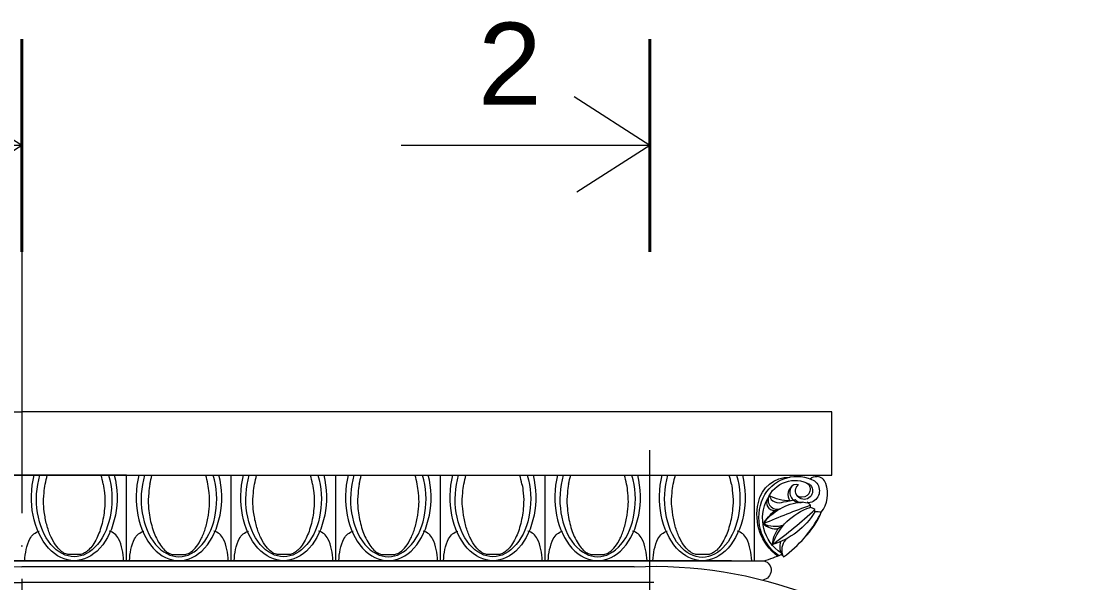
# Model space of a CAD drawing. Header units: millimetres. Extents: x 542654 to 551203, y 315718 to 321804.
# Drawn here: x 547840.1 to 548329.5, y 321373.4 to 321629.6 of the extents above; entities that cross this region are included whole.
import ezdxf

# ---------------------------------------------------------------- set-up
doc = ezdxf.new("R2010")
doc.units = ezdxf.units.MM
doc.linetypes.add('ACAD_ISO04W100', pattern=[30, 24, -3, 0, -3])
doc.layers.add('cad-block.com', color=250, linetype='Continuous')
doc.styles.get("Standard").update_dxf_attribs({"font": 'arial.ttf'})

msp = doc.modelspace()

# ---------------------------------------------------------------- linework, layer by layer
at = {"layer": 'cad-block.com', "color": 18, "lineweight": 40, "true_color": 0x000000}
for points in [[(547840.28, 321621.51), (547840.28, 321524.36)], [(548127.02, 321621.51), (548127.02, 321524.36)]]:
    msp.add_lwpolyline(points, dxfattribs=at)
at = {"layer": 'cad-block.com', "color": 18, "lineweight": 15, "true_color": 0x000000}
for points in [[(547840.28, 321572.93), (547805.65, 321595.25)], [(548127.02, 321572.93), (548092.38, 321595.25)], [(547840.28, 321572.93), (547726.74, 321572.93)], [(547840.28, 321572.93), (547806.83, 321551.67)], [(548127.02, 321572.93), (548013.47, 321572.93)], [(548127.02, 321572.93), (548093.56, 321551.67)], [(547488.48, 321451.34), (547840.28, 321451.34)], [(548209.99, 321451.34), (547840.28, 321451.34)], [(548203.29, 321422.39), (548209.99, 321422.39), (548209.99, 321451.34)], [(547840.28, 321422.39), (547487.45, 321422.39)], [(547792.49, 321422.39), (547840.28, 321422.39)], [(547840.28, 321422.39), (548203.3, 321422.39)], [(547888.07, 321422.39), (547840.28, 321422.39)], [(547888.07, 321383.39), (547888.07, 321422.39)], [(547935.86, 321383.39), (547935.86, 321422.39)], [(547983.65, 321383.39), (547983.65, 321422.39)], [(548031.44, 321383.39), (548031.44, 321422.39)], [(548079.23, 321383.39), (548079.23, 321422.39)], [(548127.01, 321383.39), (548127.01, 321422.39)], [(548174.8, 321383.39), (548174.8, 321422.39)], [(548174.8, 321383.39), (548174.8, 321421.87)], [(548203.3, 321421.87), (548203.3, 321422.39)], [(547840.28, 321383.39), (547511.68, 321383.39)], [(547526.56, 321383.39), (547840.28, 321383.39)], [(548164.19, 321383.39), (547840.28, 321383.39)], [(547840.28, 321383.39), (548179.07, 321383.39)], [(547523.08, 321380.84), (547840.28, 321380.65)], [(548119.75, 321380.65), (547840.28, 321380.65)], [(547555.71, 321373.41), (547840.28, 321373.41)], [(548128.83, 321373.41), (547840.28, 321373.41)]]:
    msp.add_lwpolyline(points, dxfattribs=at)
at = {"layer": 'cad-block.com', "color": 18, "linetype": 'ACAD_ISO04W100', "lineweight": 15, "ltscale": 5, "true_color": 0x000000}
for points in [[(547840.28, 321525.15), (547840.28, 319130.24)], [(548127.01, 321164.85), (548127.01, 321433.81)]]:
    msp.add_lwpolyline(points, dxfattribs=at)
at = {"layer": 'cad-block.com', "color": 18, "lineweight": 15, "true_color": 0x000000}
for points in [[(547850.93, 321418.4, -0.007565), (547851.87, 321422.39, 3.738631)], [(547877.43, 321418.4, 0.007565), (547876.49, 321422.39, -3.738631)], [(547898.72, 321418.4, -0.007565), (547899.66, 321422.39, 3.738631)], [(547925.21, 321418.4, 0.007565), (547924.28, 321422.39, -3.738631)], [(547946.51, 321418.4, -0.007565), (547947.45, 321422.39, 3.738631)], [(547973, 321418.4, 0.007565), (547972.06, 321422.39, -3.738631)], [(547994.3, 321418.4, -0.007565), (547995.24, 321422.39, 3.738631)], [(548020.79, 321418.4, 0.007565), (548019.85, 321422.39, -3.738631)], [(548042.09, 321418.4, -0.007565), (548043.02, 321422.39, 3.738631)], [(548068.58, 321418.4, 0.007565), (548067.64, 321422.39, -3.738631)], [(548089.87, 321418.4, -0.007565), (548090.81, 321422.39, 3.738631)], [(548116.37, 321418.4, 0.007565), (548115.43, 321422.39, -3.738631)], [(548137.66, 321418.4, -0.007565), (548138.6, 321422.39, 3.738631)], [(548164.16, 321418.4, 0.007565), (548163.22, 321422.39, -3.738631)], [(548176.53, 321409.9, -0.369432), (548190.86, 321421.57, 35.014414)], [(548185.75, 321385.74, -0.362063), (548178.7, 321412.11, -0.402886), (548200.82, 321420.52, -1.008251), (548196.62, 321410.15, -1.663324)], [(548200.16, 321420.78, -0.242187), (548203.3, 321421.87, -2.771797)], [(548207.25, 321418.67, 0.302528), (548203.3, 321421.87, 0.368196)], [(548187.08, 321386.78, -0.392642), (548180.77, 321411.76, -0.449158), (548199.8, 321418.34, -2.136045), (548199.8, 321418.34, -2.157875)], [(548192.43, 321417.86, 0.426448), (548190.81, 321410.75, -5.120728)], [(548199.8, 321418.34, -2.1), (548193.88, 321417.04, -0.16202), (548194.89, 321418.05, 0.411912), (548191.2, 321416.45, 0.622436), (548196.62, 321410.15, 2.64123)], [(548198.06, 321419.16, -0.837338), (548196.4, 321412.41, -0.175874), (548194.04, 321413.25, 30.615089)], [(548205.23, 321405.49, 0.252245), (548207.25, 321418.67, 1.55439)], [(548180.77, 321411.76, 0.60065), (548183.95, 321406.37, 12.826416)], [(548190.81, 321410.75, -0.139383), (548181.46, 321413.19, 0.714805), (548186.57, 321407.24, -19.491564)], [(548181.46, 321413.19, 0.47574), (548187.96, 321410.3, 0.049249), (548193.23, 321411.4, 6.525653)], [(548190.81, 321410.75, 0.033734), (548193.23, 321411.4, 0.271828), (548196.47, 321410.16, 2.966876)], [(548185.24, 321385.52, -0.301421), (548176.53, 321409.9, 64.216308)], [(548187.98, 321399.61, -0.209356), (548178.79, 321400.25, -0.224027), (548196.18, 321410.13, -1.675529)], [(548200.23, 321408.7, 0.009982), (548178.79, 321400.25, 1.491744)], [(548178.79, 321400.25, -0.065185), (548183.95, 321406.37), (548186.57, 321407.24)], [(548202.35, 321405.75, -0.186545), (548182.98, 321390.81, -0.237086), (548200.14, 321407.7, 10.917586)], [(548182.98, 321390.81, 0.023314), (548202.32, 321406.7, 4.801302)], [(548200.14, 321407.7, 0.162385), (548200.23, 321408.7, 0.093288), (548198.77, 321410.16, 2.08851)], [(548205.23, 321405.49, 0.011655), (548202.35, 321405.75, 0.030515), (548202.32, 321406.7, 0.103531), (548200.14, 321407.7, 1.249098)], [(548189.6, 321393.56, 0.276781), (548187.35, 321386.52, 0.150188), (548188.04, 321385.15, 0.110994), (548204.81, 321404.48, 10.697262)], [(547841.64, 321383.39, -0.103412), (547843.93, 321393.45, -0.193735), (547848.2, 321396.95, -0.973296)], [(547886.72, 321383.39, 0.103412), (547884.43, 321393.45, 0.193735), (547880.16, 321396.95, 0.973296)], [(547889.43, 321383.39, -0.103412), (547891.72, 321393.45, -0.193735), (547895.99, 321396.95, -0.973296)], [(547934.51, 321383.39, 0.103412), (547932.22, 321393.45, 0.193735), (547927.95, 321396.95, 0.973296)], [(547937.21, 321383.39, -0.103412), (547939.5, 321393.45, -0.193735), (547943.78, 321396.95, -0.973296)], [(547982.3, 321383.39, 0.103412), (547980.01, 321393.45, 0.193735), (547975.73, 321396.95, 0.973296)], [(547985, 321383.39, -0.103412), (547987.29, 321393.45, -0.193735), (547991.57, 321396.95, -0.973296)], [(548030.09, 321383.39, 0.103412), (548027.8, 321393.45, 0.193735), (548023.52, 321396.95, 0.973296)], [(548032.79, 321383.39, -0.103412), (548035.08, 321393.45, -0.193735), (548039.35, 321396.95, -0.973296)], [(548077.87, 321383.39, 0.103412), (548075.58, 321393.45, 0.193735), (548071.31, 321396.95, 0.973296)], [(548080.58, 321383.39, -0.103412), (548082.87, 321393.45, -0.193735), (548087.14, 321396.95, -0.973296)], [(548125.66, 321383.39, 0.103412), (548123.37, 321393.45, 0.193735), (548119.1, 321396.95, 0.973296)], [(548128.37, 321383.39, -0.103412), (548130.66, 321393.45, -0.193735), (548134.93, 321396.95, -0.973296)], [(548173.45, 321383.39, 0.103412), (548171.16, 321393.45, 0.193735), (548166.89, 321396.95, 0.973296)], [(548178.79, 321400.25, 0.246553), (548185.61, 321398.1, 17.165638)], [(548182.98, 321390.81, -0.145606), (548185.61, 321398.1, -0.024567), (548187.98, 321399.61, 3.785371)], [(548187.65, 321385.68, -0.209678), (548186.73, 321392.16, -6.514822)], [(548179.07, 321383.39, -0.785516), (548178.56, 321374.54)], [(548119.75, 321380.65, -0.429574), (548329.51, 321178.35, -0.414214), (548154.01, 321002.85, -0.414214), (548005.51, 321151.35, -0.414214), (548127.01, 321272.85, -0.414214), (548228.26, 321171.6, -0.414214), (548140.51, 321083.85, -0.414214), (548066.26, 321158.1, -0.414214), (548127.01, 321218.85, -0.414214), (548177.64, 321168.22, -0.414214), (548133.76, 321124.35, -0.438402), (548096.64, 321164.85)]]:
    msp.add_lwpolyline(points, format="xyb", dxfattribs=at)
at = {"layer": 'cad-block.com', "color": 18, "lineweight": 15, "true_color": 0x000000, "extrusion": (0, 0, -1)}
for centre, major_axis, ratio, start_param, end_param in [((547864.18, 321412.23), (0, 28.84), 0.677574, 1.210664, 5.072521), ((547864.18, 321411.47), (0, 26.27), 0.656096, 1.142008, 5.141177), ((547959.76, 321412.23), (0, 28.84), 0.677574, 1.210664, 5.072521), ((547959.76, 321411.47), (0, 26.27), 0.656096, 1.142008, 5.141177), ((548055.33, 321412.23), (0, 28.84), 0.677574, 1.210664, 5.072521), ((548055.33, 321411.47), (0, 26.27), 0.656096, 1.142008, 5.141177), ((548150.91, 321412.23), (0, 28.84), 0.67758, 1.210661, 5.072524), ((548150.91, 321411.47), (0, 26.56), 0.64739, 1.147037, 5.136148)]:
    msp.add_ellipse(centre, major_axis=major_axis, ratio=ratio, start_param=start_param, end_param=end_param, dxfattribs=at)
at = {"layer": 'cad-block.com', "color": 18, "lineweight": 15, "true_color": 0x000000}
for centre, major_axis, ratio, start_param, end_param in [((547911.97, 321412.23), (0, 28.84), 0.677574, 1.210664, 5.072521), ((547911.97, 321411.47), (0, 26.27), 0.656096, 1.142008, 5.141177), ((548007.54, 321412.23), (0, 28.84), 0.677574, 1.210664, 5.072521), ((548007.54, 321411.47), (0, 26.27), 0.656096, 1.142008, 5.141177), ((548103.12, 321412.23), (0, 28.84), 0.677574, 1.210664, 5.072521), ((548103.12, 321411.47), (0, 26.27), 0.656096, 1.142008, 5.141177), ((548175.61, 321411.45), (28.51, 16.7), 0.832926, -1.267003, -0.819657), ((548175.61, 321411.45), (28.51, 16.7), 0.832926, 5.016248, 5.463508), ((548175.61, 321411.45), (34.69, 16.19), 0.721464, 4.482422, 4.711272)]:
    msp.add_ellipse(centre, major_axis=major_axis, ratio=ratio, start_param=start_param, end_param=end_param, dxfattribs=at)
for points in [[(547877.43, 321418.4), (547877.66, 321417.09), (547877.85, 321415.74), (547878.24, 321411.63), (547878.28, 321411.05), (547877.89, 321405.52), (547877.47, 321402.82), (547876.24, 321397.84), (547875.42, 321395.56), (547873.9, 321392.44), (547873.27, 321391.38), (547872.01, 321389.6), (547871.37, 321388.87), (547870.11, 321387.68), (547869.49, 321387.23), (547868.33, 321386.59), (547867.78, 321386.39), (547866.91, 321386.21), (547866.57, 321386.18), (547861.6, 321386.19), (547861.26, 321386.23), (547860.55, 321386.41), (547860.18, 321386.54), (547859.41, 321386.92), (547859, 321387.16), (547857.81, 321388.04), (547856.98, 321388.84), (547855.37, 321390.91), (547854.59, 321392.17), (547853.17, 321395.08), (547852.53, 321396.73), (547851.46, 321400.3), (547851.03, 321402.22), (547850.41, 321406.23), (547850.23, 321408.31), (547850.11, 321410.25), (547850.18, 321412.36), (547850.51, 321415.77), (547850.7, 321417.1), (547850.93, 321418.4)], [(547898.72, 321418.4), (547898.48, 321417.09), (547898.29, 321415.74), (547897.9, 321411.63), (547897.87, 321411.05), (547898.25, 321405.52), (547898.67, 321402.82), (547899.91, 321397.84), (547900.73, 321395.56), (547902.25, 321392.44), (547902.87, 321391.38), (547904.14, 321389.6), (547904.78, 321388.87), (547906.04, 321387.68), (547906.65, 321387.23), (547907.82, 321386.59), (547908.37, 321386.39), (547909.23, 321386.21), (547909.57, 321386.18), (547914.54, 321386.19), (547914.88, 321386.23), (547915.59, 321386.41), (547915.97, 321386.54), (547916.74, 321386.92), (547917.14, 321387.16), (547918.34, 321388.04), (547919.17, 321388.84), (547920.77, 321390.91), (547921.55, 321392.17), (547922.97, 321395.08), (547923.61, 321396.73), (547924.68, 321400.3), (547925.11, 321402.22), (547925.73, 321406.23), (547925.92, 321408.31), (547926.03, 321410.25), (547925.96, 321412.36), (547925.63, 321415.77), (547925.45, 321417.1), (547925.21, 321418.4)], [(547973, 321418.4), (547973.24, 321417.09), (547973.43, 321415.74), (547973.82, 321411.63), (547973.86, 321411.05), (547973.47, 321405.52), (547973.05, 321402.82), (547971.81, 321397.84), (547971, 321395.56), (547969.48, 321392.44), (547968.85, 321391.38), (547967.59, 321389.6), (547966.95, 321388.87), (547965.69, 321387.68), (547965.07, 321387.23), (547963.9, 321386.59), (547963.36, 321386.39), (547962.49, 321386.21), (547962.15, 321386.18), (547957.18, 321386.19), (547956.84, 321386.23), (547956.13, 321386.41), (547955.76, 321386.54), (547954.98, 321386.92), (547954.58, 321387.16), (547953.38, 321388.04), (547952.56, 321388.84), (547950.95, 321390.91), (547950.17, 321392.17), (547948.75, 321395.08), (547948.11, 321396.73), (547947.04, 321400.3), (547946.61, 321402.22), (547945.99, 321406.23), (547945.8, 321408.31), (547945.69, 321410.25), (547945.76, 321412.36), (547946.09, 321415.77), (547946.27, 321417.1), (547946.51, 321418.4)], [(547994.3, 321418.4), (547994.06, 321417.09), (547993.87, 321415.74), (547993.48, 321411.63), (547993.44, 321411.05), (547993.83, 321405.52), (547994.25, 321402.82), (547995.49, 321397.84), (547996.3, 321395.56), (547997.82, 321392.44), (547998.45, 321391.38), (547999.71, 321389.6), (548000.35, 321388.87), (548001.61, 321387.68), (548002.23, 321387.23), (548003.4, 321386.59), (548003.94, 321386.39), (548004.81, 321386.21), (548005.15, 321386.18), (548010.12, 321386.19), (548010.46, 321386.23), (548011.17, 321386.41), (548011.54, 321386.54), (548012.32, 321386.92), (548012.72, 321387.16), (548013.92, 321388.04), (548014.74, 321388.84), (548016.35, 321390.91), (548017.13, 321392.17), (548018.55, 321395.08), (548019.19, 321396.73), (548020.26, 321400.3), (548020.69, 321402.22), (548021.31, 321406.23), (548021.5, 321408.31), (548021.61, 321410.25), (548021.54, 321412.36), (548021.21, 321415.77), (548021.03, 321417.1), (548020.79, 321418.4)], [(548068.58, 321418.4), (548068.82, 321417.09), (548069.01, 321415.74), (548069.4, 321411.63), (548069.43, 321411.05), (548069.05, 321405.52), (548068.63, 321402.82), (548067.39, 321397.84), (548066.57, 321395.56), (548065.05, 321392.44), (548064.43, 321391.38), (548063.16, 321389.6), (548062.52, 321388.87), (548061.26, 321387.68), (548060.65, 321387.23), (548059.48, 321386.59), (548058.93, 321386.39), (548058.07, 321386.21), (548057.73, 321386.18), (548052.76, 321386.19), (548052.42, 321386.23), (548051.71, 321386.41), (548051.33, 321386.54), (548050.56, 321386.92), (548050.16, 321387.16), (548048.96, 321388.04), (548048.13, 321388.84), (548046.53, 321390.91), (548045.75, 321392.17), (548044.33, 321395.08), (548043.69, 321396.73), (548042.62, 321400.3), (548042.19, 321402.22), (548041.57, 321406.23), (548041.38, 321408.31), (548041.27, 321410.25), (548041.34, 321412.36), (548041.67, 321415.77), (548041.85, 321417.1), (548042.09, 321418.4)], [(548089.87, 321418.4), (548089.64, 321417.09), (548089.45, 321415.74), (548089.06, 321411.63), (548089.02, 321411.05), (548089.41, 321405.52), (548089.83, 321402.82), (548091.06, 321397.84), (548091.88, 321395.56), (548093.4, 321392.44), (548094.03, 321391.38), (548095.29, 321389.6), (548095.93, 321388.87), (548097.19, 321387.68), (548097.81, 321387.23), (548098.97, 321386.59), (548099.52, 321386.39), (548100.39, 321386.21), (548100.73, 321386.18), (548105.7, 321386.19), (548106.04, 321386.23), (548106.75, 321386.41), (548107.12, 321386.54), (548107.89, 321386.92), (548108.3, 321387.16), (548109.49, 321388.04), (548110.32, 321388.84), (548111.93, 321390.91), (548112.71, 321392.17), (548114.13, 321395.08), (548114.77, 321396.73), (548115.84, 321400.3), (548116.27, 321402.22), (548116.89, 321406.23), (548117.07, 321408.31), (548117.19, 321410.25), (548117.12, 321412.36), (548116.79, 321415.77), (548116.6, 321417.1), (548116.37, 321418.4)], [(548164.16, 321418.4), (548164.4, 321417.09), (548164.58, 321415.74), (548164.97, 321411.63), (548165.01, 321411.05), (548164.62, 321405.52), (548164.2, 321402.82), (548162.97, 321397.84), (548162.15, 321395.56), (548160.63, 321392.44), (548160, 321391.38), (548158.74, 321389.6), (548158.1, 321388.87), (548156.84, 321387.68), (548156.22, 321387.23), (548155.06, 321386.59), (548154.51, 321386.39), (548153.65, 321386.21), (548153.3, 321386.18), (548148.33, 321386.19), (548147.99, 321386.23), (548147.28, 321386.41), (548146.91, 321386.54), (548146.14, 321386.92), (548145.73, 321387.16), (548144.54, 321388.04), (548143.71, 321388.84), (548142.1, 321390.91), (548141.32, 321392.17), (548139.9, 321395.08), (548139.26, 321396.73), (548138.19, 321400.3), (548137.76, 321402.22), (548137.15, 321406.23), (548136.96, 321408.31), (548136.84, 321410.25), (548136.91, 321412.36), (548137.24, 321415.77), (548137.43, 321417.1), (548137.66, 321418.4)]]:
    msp.add_open_spline(points, degree=3, knots=[4.38438, 4.38438, 4.38438, 4.38438, 4.536671, 4.536671, 4.841253, 4.841253, 5.145835, 5.145835, 5.450417, 5.450417, 5.636528, 5.636528, 5.815144, 5.815144, 5.993759, 5.993759, 6.172374, 6.172374, 6.293852, 6.293852, 6.415329, 6.415329, 6.536806, 6.536806, 6.658283, 6.658283, 6.887151, 6.887151, 7.116019, 7.116019, 7.344887, 7.344887, 7.573754, 7.573754, 7.802622, 7.802622, 8.03149, 8.03149, 8.18199, 8.18199, 8.18199, 8.18199], dxfattribs=at)

# ---------------------------------------------------------------- texts
at = {"layer": 'cad-block.com', "color": 18, "lineweight": 15, "true_color": 0x000000, "insert": (548077.65, 321629.05), "char_height": 37.5, "width": 85.8382, "attachment_point": 3}
msp.add_mtext('{\\fArial|b0|i0|c0|p34;2}', dxfattribs=at)

doc.saveas('drawing.dxf')
